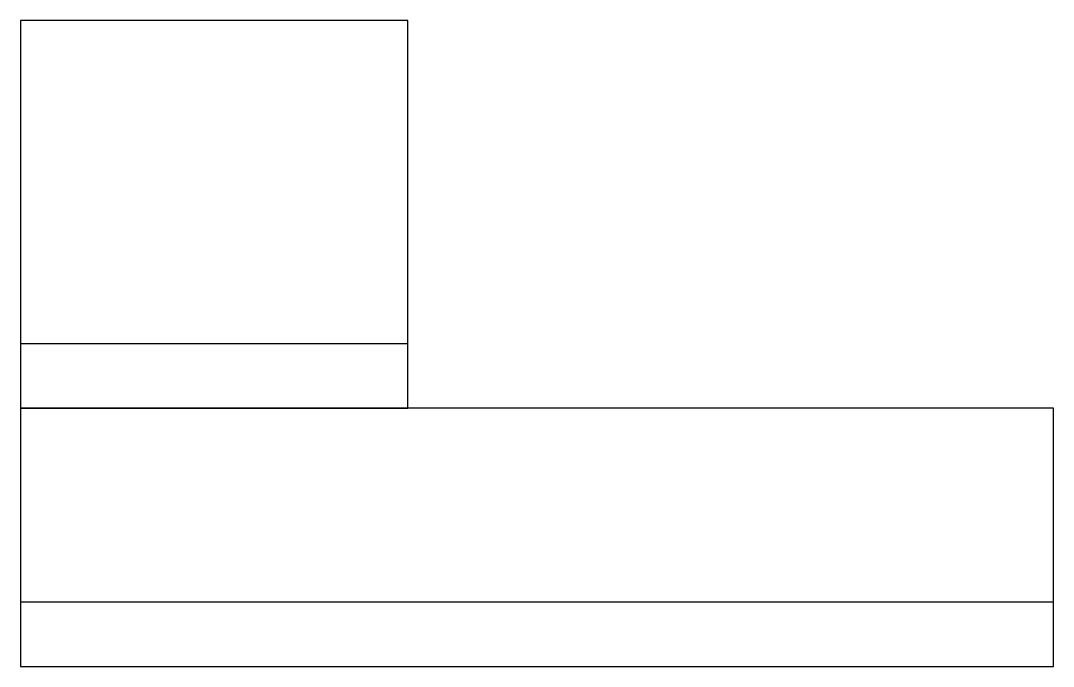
# Model space of a CAD drawing. Header units: metres. Extents: x 0 to 8, y 0 to 5.
import ezdxf

# ---------------------------------------------------------------- set-up
doc = ezdxf.new("R2010")
doc.units = ezdxf.units.M

msp = doc.modelspace()

# ---------------------------------------------------------------- linework, layer by layer
for p, q in [((0, 2.5), (3, 2.5)), ((0, 0.5), (8, 0.5))]:
    msp.add_line(p, q)
for points in [[(0, 2), (3, 2), (3, 5), (0, 5), (0, 2)], [(0, 0), (8, 0), (8, 2), (0, 2), (0, 0)]]:
    msp.add_lwpolyline(points, close=True)

doc.saveas('drawing.dxf')
